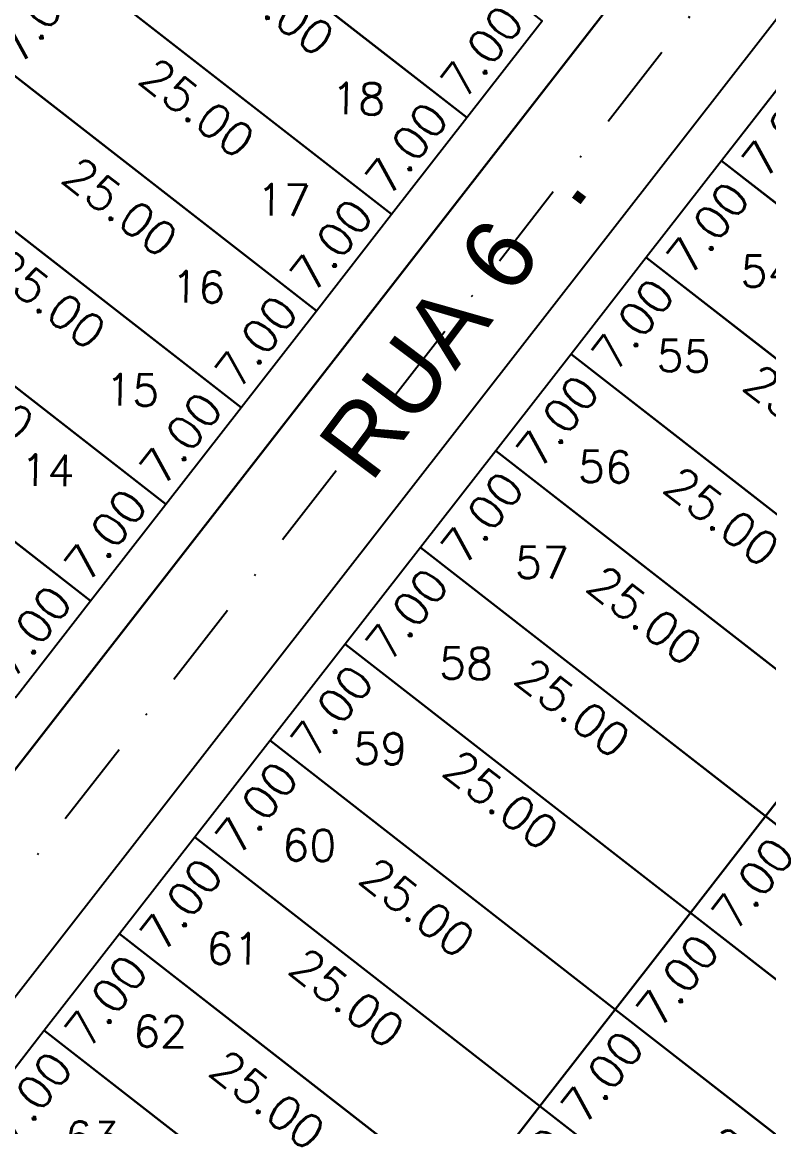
# Model space of a CAD drawing. Header units: millimetres. Extents: x -4430026 to 4783824, y 584 to 9593110.
# Drawn here: x 2716.1 to 2758.8, y 1023.1 to 1086.3 of the extents above; entities that cross this region are included whole.
import ezdxf
from ezdxf.enums import TextEntityAlignment as Align

# ---------------------------------------------------------------- set-up
doc = ezdxf.new("R2010")
doc.units = ezdxf.units.MM
doc.linetypes.add('CONTINUO', pattern=[0])
doc.linetypes.add('DASHDOT', pattern=[1, 0.5, -0.25, 0, -0.25])
for name, color, linetype in [('Calçada', 1, 'Continuous'), ('Cota', 8, 'Continuous'), ('EIXO DAS VIAS', 252, 'DASHDOT'), ('Lotes', 2, 'Continuous'), ('Nomes de Ruas', 3, 'Continuous'), ('Numero de lotes', 5, 'Continuous')]:
    doc.layers.add(name, color=color, linetype=linetype)
doc.styles.add('arcad1', font='romans.shx')
doc.styles.add('ARIAL', font='arial.ttf', dxfattribs={"height": 0.25})
doc.styles.add('ROMANS', font='romans.shx')
doc.dimstyles.new('BOLA100', dxfattribs={"dimscale": 0, "dimtxt": 1.9, "dimasz": 0.18, "dimexe": 0.18, "dimexo": 0.063, "dimgap": 0, "dimtad": 1, "dimzin": 4, "dimdsep": 46, "dimtxsty": 'ROMANS', "dimcen": 0.09, "dimse1": 1, "dimse2": 1, "dimsd1": 1, "dimsd2": 1, "dimclrt": 256, "dimaunit": 1, "dimadec": 4, "dimazin": 0, "dimtfac": 1.2, "dimtix": 1, "dimtmove": 2, "dimatfit": 3, "dimfxl": 1, "dimtvp": 2, "dimtolj": 1, "dimtzin": 4, "dimarcsym": 0})

# ---------------------------------------------------------------- blocks, each defined once
blk = doc.blocks.new('*D757')
at = {"layer": 'DEFPOINTS', "color": 0}
for p in [(2717.414, 1028.636), (2719.544, 1026.977), (2713.114, 1023.113)]:
    blk.add_point(p, dxfattribs=at)
at = {"layer": 'Cota', "insert": (2716.644, 1024.8), "char_height": 1.9, "attachment_point": 5, "rotation": 52.09358, "style": 'ROMANS'}
blk.add_mtext('\\A1;7.00', dxfattribs=at)
blk = doc.blocks.new('*D758')
at = {"layer": 'DEFPOINTS', "color": 0}
for p in [(2721.715, 1034.159), (2723.845, 1032.501), (2717.414, 1028.636)]:
    blk.add_point(p, dxfattribs=at)
at = {"layer": 'Cota', "insert": (2720.945, 1030.323), "char_height": 1.9, "attachment_point": 5, "rotation": 52.09358, "style": 'ROMANS'}
blk.add_mtext('\\A1;7.00', dxfattribs=at)
blk = doc.blocks.new('*D759')
at = {"layer": 'DEFPOINTS', "color": 0}
for p in [(2726.016, 1039.682), (2728.146, 1038.024), (2721.715, 1034.159)]:
    blk.add_point(p, dxfattribs=at)
at = {"layer": 'Cota', "insert": (2725.246, 1035.846), "char_height": 1.9, "attachment_point": 5, "rotation": 52.09358, "style": 'ROMANS'}
blk.add_mtext('\\A1;7.00', dxfattribs=at)
blk = doc.blocks.new('*D760')
at = {"layer": 'DEFPOINTS', "color": 0}
for p in [(2730.316, 1045.205), (2732.446, 1043.547), (2726.016, 1039.682)]:
    blk.add_point(p, dxfattribs=at)
at = {"layer": 'Cota', "insert": (2729.546, 1041.369), "char_height": 1.9, "attachment_point": 5, "rotation": 52.09358, "style": 'ROMANS'}
blk.add_mtext('\\A1;7.00', dxfattribs=at)
blk = doc.blocks.new('*D761')
at = {"layer": 'DEFPOINTS', "color": 0}
for p in [(2734.617, 1050.728), (2736.747, 1049.07), (2730.316, 1045.205)]:
    blk.add_point(p, dxfattribs=at)
at = {"layer": 'Cota', "insert": (2733.847, 1046.892), "char_height": 1.9, "attachment_point": 5, "rotation": 52.09358, "style": 'ROMANS'}
blk.add_mtext('\\A1;7.00', dxfattribs=at)
blk = doc.blocks.new('*D762')
at = {"layer": 'DEFPOINTS', "color": 0}
for p in [(2738.917, 1056.252), (2741.047, 1054.593), (2734.617, 1050.728)]:
    blk.add_point(p, dxfattribs=at)
at = {"layer": 'Cota', "insert": (2738.148, 1052.415), "char_height": 1.9, "attachment_point": 5, "rotation": 52.09358, "style": 'ROMANS'}
blk.add_mtext('\\A1;7.00', dxfattribs=at)
blk = doc.blocks.new('*D763')
at = {"layer": 'DEFPOINTS', "color": 0}
for p in [(2743.218, 1061.775), (2745.348, 1060.116), (2738.917, 1056.252)]:
    blk.add_point(p, dxfattribs=at)
at = {"layer": 'Cota', "insert": (2742.448, 1057.938), "char_height": 1.9, "attachment_point": 5, "rotation": 52.09358, "style": 'ROMANS'}
blk.add_mtext('\\A1;7.00', dxfattribs=at)
blk = doc.blocks.new('*D764')
at = {"layer": 'DEFPOINTS', "color": 0}
for p in [(2747.519, 1067.298), (2749.649, 1065.639), (2743.218, 1061.775)]:
    blk.add_point(p, dxfattribs=at)
at = {"layer": 'Cota', "insert": (2746.749, 1063.461), "char_height": 1.9, "attachment_point": 5, "rotation": 52.09358, "style": 'ROMANS'}
blk.add_mtext('\\A1;7.00', dxfattribs=at)
blk = doc.blocks.new('*D765')
at = {"layer": 'DEFPOINTS', "color": 0}
for p in [(2751.819, 1072.821), (2753.949, 1071.162), (2747.519, 1067.298)]:
    blk.add_point(p, dxfattribs=at)
at = {"layer": 'Cota', "insert": (2751.049, 1068.984), "char_height": 1.9, "attachment_point": 5, "rotation": 52.09358, "style": 'ROMANS'}
blk.add_mtext('\\A1;7.00', dxfattribs=at)
blk = doc.blocks.new('*D766')
at = {"layer": 'DEFPOINTS', "color": 0}
for p in [(2756.12, 1078.344), (2758.25, 1076.685), (2751.819, 1072.821)]:
    blk.add_point(p, dxfattribs=at)
at = {"layer": 'Cota', "insert": (2755.35, 1074.508), "char_height": 1.9, "attachment_point": 5, "rotation": 52.09358, "style": 'ROMANS'}
blk.add_mtext('\\A1;7.00', dxfattribs=at)
blk = doc.blocks.new('*D767')
at = {"layer": 'DEFPOINTS', "color": 0}
for p in [(2760.421, 1083.867), (2762.55, 1082.209), (2756.12, 1078.344)]:
    blk.add_point(p, dxfattribs=at)
at = {"layer": 'Cota', "insert": (2759.651, 1080.031), "char_height": 1.9, "attachment_point": 5, "rotation": 52.09358, "style": 'ROMANS'}
blk.add_mtext('\\A1;7.00', dxfattribs=at)
blk = doc.blocks.new('*D779')
at = {"layer": 'DEFPOINTS', "color": 0}
for p in [(2745.741, 1024.323), (2747.907, 1022.636), (2741.44, 1018.8)]:
    blk.add_point(p, dxfattribs=at)
at = {"layer": 'Cota', "insert": (2745.007, 1020.459), "char_height": 1.9, "attachment_point": 5, "rotation": 52.09358, "style": 'ROMANS'}
blk.add_mtext('\\A1;7.00', dxfattribs=at)
blk = doc.blocks.new('*D780')
at = {"layer": 'DEFPOINTS', "color": 0}
for p in [(2750.042, 1029.846), (2752.207, 1028.16), (2745.741, 1024.323)]:
    blk.add_point(p, dxfattribs=at)
at = {"layer": 'Cota', "insert": (2749.308, 1025.982), "char_height": 1.9, "attachment_point": 5, "rotation": 52.09358, "style": 'ROMANS'}
blk.add_mtext('\\A1;7.00', dxfattribs=at)
blk = doc.blocks.new('*D781')
at = {"layer": 'DEFPOINTS', "color": 0}
for p in [(2754.342, 1035.369), (2756.508, 1033.683), (2750.042, 1029.846)]:
    blk.add_point(p, dxfattribs=at)
at = {"layer": 'Cota', "insert": (2753.608, 1031.505), "char_height": 1.9, "attachment_point": 5, "rotation": 52.09358, "style": 'ROMANS'}
blk.add_mtext('\\A1;7.00', dxfattribs=at)
blk = doc.blocks.new('*D782')
at = {"layer": 'DEFPOINTS', "color": 0}
for p in [(2758.643, 1040.892), (2760.809, 1039.206), (2754.342, 1035.369)]:
    blk.add_point(p, dxfattribs=at)
at = {"layer": 'Cota', "insert": (2757.909, 1037.028), "char_height": 1.9, "attachment_point": 5, "rotation": 52.09358, "style": 'ROMANS'}
blk.add_mtext('\\A1;7.00', dxfattribs=at)
blk = doc.blocks.new('*D783')
at = {"layer": 'DEFPOINTS', "color": 0}
for p in [(2762.943, 1046.415), (2765.109, 1044.729), (2758.643, 1040.892)]:
    blk.add_point(p, dxfattribs=at)
at = {"layer": 'Cota', "insert": (2762.209, 1042.551), "char_height": 1.9, "attachment_point": 5, "rotation": 52.09358, "style": 'ROMANS'}
blk.add_mtext('\\A1;7.00', dxfattribs=at)
blk = doc.blocks.new('*D1068')
at = {"layer": 'DEFPOINTS', "color": 0}
for p in [(2717.536, 1090.644), (2719.966, 1088.752), (2713.235, 1085.121)]:
    blk.add_point(p, dxfattribs=at)
at = {"layer": 'Cota', "insert": (2717.066, 1086.574), "char_height": 1.9, "attachment_point": 5, "rotation": 52.09358, "style": 'ROMANS'}
blk.add_mtext('\\A1;7.00', dxfattribs=at)
blk = doc.blocks.new('*D1081')
at = {"layer": 'DEFPOINTS', "color": 0}
for p in [(2719.518, 1053.613), (2720.059, 1053.192), (2715.758, 1047.669)]:
    blk.add_point(p, dxfattribs=at)
at = {"layer": 'Cota', "insert": (2716.618, 1051.435), "char_height": 1.9, "attachment_point": 5, "rotation": 52.09358, "style": 'ROMANS'}
blk.add_mtext('\\A1;7.00', dxfattribs=at)
blk = doc.blocks.new('*D1082')
at = {"layer": 'DEFPOINTS', "color": 0}
for p in [(2723.819, 1059.136), (2724.36, 1058.715), (2720.059, 1053.192)]:
    blk.add_point(p, dxfattribs=at)
at = {"layer": 'Cota', "insert": (2720.919, 1056.959), "char_height": 1.9, "attachment_point": 5, "rotation": 52.09358, "style": 'ROMANS'}
blk.add_mtext('\\A1;7.00', dxfattribs=at)
blk = doc.blocks.new('*D1083')
at = {"layer": 'DEFPOINTS', "color": 0}
for p in [(2728.119, 1064.66), (2728.66, 1064.238), (2724.36, 1058.715)]:
    blk.add_point(p, dxfattribs=at)
at = {"layer": 'Cota', "insert": (2725.22, 1062.482), "char_height": 1.9, "attachment_point": 5, "rotation": 52.09358, "style": 'ROMANS'}
blk.add_mtext('\\A1;7.00', dxfattribs=at)
blk = doc.blocks.new('*D1084')
at = {"layer": 'DEFPOINTS', "color": 0}
for p in [(2732.42, 1070.183), (2732.961, 1069.761), (2728.66, 1064.238)]:
    blk.add_point(p, dxfattribs=at)
at = {"layer": 'Cota', "insert": (2729.52, 1068.005), "char_height": 1.9, "attachment_point": 5, "rotation": 52.09358, "style": 'ROMANS'}
blk.add_mtext('\\A1;7.00', dxfattribs=at)
blk = doc.blocks.new('*D1085')
at = {"layer": 'DEFPOINTS', "color": 0}
for p in [(2736.721, 1075.706), (2737.261, 1075.285), (2732.961, 1069.761)]:
    blk.add_point(p, dxfattribs=at)
at = {"layer": 'Cota', "insert": (2733.821, 1073.528), "char_height": 1.9, "attachment_point": 5, "rotation": 52.09358, "style": 'ROMANS'}
blk.add_mtext('\\A1;7.00', dxfattribs=at)
blk = doc.blocks.new('*D1086')
at = {"layer": 'DEFPOINTS', "color": 0}
for p in [(2741.021, 1081.229), (2741.562, 1080.808), (2737.261, 1075.285)]:
    blk.add_point(p, dxfattribs=at)
at = {"layer": 'Cota', "insert": (2738.121, 1079.051), "char_height": 1.9, "attachment_point": 5, "rotation": 52.09358, "style": 'ROMANS'}
blk.add_mtext('\\A1;7.00', dxfattribs=at)
blk = doc.blocks.new('*D1087')
at = {"layer": 'DEFPOINTS', "color": 0}
for p in [(2745.322, 1086.752), (2745.863, 1086.331), (2741.562, 1080.808)]:
    blk.add_point(p, dxfattribs=at)
at = {"layer": 'Cota', "insert": (2742.422, 1084.574), "char_height": 1.9, "attachment_point": 5, "rotation": 52.09358, "style": 'ROMANS'}
blk.add_mtext('\\A1;7.00', dxfattribs=at)
blk = doc.blocks.new('*D4859')
at = {"layer": 'DEFPOINTS', "color": 0}
for p in [(2726.137, 1101.69), (2745.863, 1086.331), (2743.98, 1083.912)]:
    blk.add_point(p, dxfattribs=at)
at = {"layer": 'Cota', "insert": (2734.701, 1092.342), "char_height": 1.9, "attachment_point": 5, "rotation": 322.09358, "style": 'ROMANS'}
blk.add_mtext('\\A1;25.00', dxfattribs=at)
blk = doc.blocks.new('*D4860')
at = {"layer": 'DEFPOINTS', "color": 0}
for p in [(2756.12, 1078.344), (2775.845, 1062.985), (2773.962, 1060.566)]:
    blk.add_point(p, dxfattribs=at)
at = {"layer": 'Cota', "insert": (2764.683, 1068.995), "char_height": 1.9, "attachment_point": 5, "rotation": 322.09358, "style": 'ROMANS'}
blk.add_mtext('\\A1;25.00', dxfattribs=at)
blk = doc.blocks.new('*D4869')
at = {"layer": 'DEFPOINTS', "color": 0}
for p in [(2721.837, 1096.167), (2741.562, 1080.808), (2739.976, 1078.77)]:
    blk.add_point(p, dxfattribs=at)
at = {"layer": 'Cota', "insert": (2730.697, 1087.2), "char_height": 1.9, "attachment_point": 5, "rotation": 322.09358, "style": 'ROMANS'}
blk.add_mtext('\\A1;25.00', dxfattribs=at)
blk = doc.blocks.new('*D4870')
at = {"layer": 'DEFPOINTS', "color": 0}
for p in [(2751.819, 1072.821), (2771.545, 1057.462), (2769.958, 1055.424)]:
    blk.add_point(p, dxfattribs=at)
at = {"layer": 'Cota', "insert": (2760.679, 1063.853), "char_height": 1.9, "attachment_point": 5, "rotation": 322.09358, "style": 'ROMANS'}
blk.add_mtext('\\A1;25.00', dxfattribs=at)
blk = doc.blocks.new('*D4879')
at = {"layer": 'DEFPOINTS', "color": 0}
for p in [(2717.536, 1090.644), (2737.261, 1075.285), (2735.429, 1072.931)]:
    blk.add_point(p, dxfattribs=at)
at = {"layer": 'Cota', "insert": (2726.15, 1081.361), "char_height": 1.9, "attachment_point": 5, "rotation": 322.09358, "style": 'ROMANS'}
blk.add_mtext('\\A1;25.00', dxfattribs=at)
blk = doc.blocks.new('*D4880')
at = {"layer": 'DEFPOINTS', "color": 0}
for p in [(2747.519, 1067.298), (2767.244, 1051.938), (2765.412, 1049.585)]:
    blk.add_point(p, dxfattribs=at)
at = {"layer": 'Cota', "insert": (2756.133, 1058.014), "char_height": 1.9, "attachment_point": 5, "rotation": 322.09358, "style": 'ROMANS'}
blk.add_mtext('\\A1;25.00', dxfattribs=at)
blk = doc.blocks.new('*D4889')
at = {"layer": 'DEFPOINTS', "color": 0}
for p in [(2713.235, 1085.121), (2732.961, 1069.761), (2731.029, 1067.28)]:
    blk.add_point(p, dxfattribs=at)
at = {"layer": 'Cota', "insert": (2721.75, 1075.71), "char_height": 1.9, "attachment_point": 5, "rotation": 322.09358, "style": 'ROMANS'}
blk.add_mtext('\\A1;25.00', dxfattribs=at)
blk = doc.blocks.new('*D4890')
at = {"layer": 'DEFPOINTS', "color": 0}
for p in [(2743.218, 1061.775), (2762.943, 1046.415), (2761.012, 1043.934)]:
    blk.add_point(p, dxfattribs=at)
at = {"layer": 'Cota', "insert": (2751.733, 1052.363), "char_height": 1.9, "attachment_point": 5, "rotation": 322.09358, "style": 'ROMANS'}
blk.add_mtext('\\A1;25.00', dxfattribs=at)
blk = doc.blocks.new('*D4899')
at = {"layer": 'DEFPOINTS', "color": 0}
for p in [(2708.935, 1079.598), (2728.66, 1064.238), (2726.922, 1062.006)]:
    blk.add_point(p, dxfattribs=at)
at = {"layer": 'Cota', "insert": (2717.643, 1070.436), "char_height": 1.9, "attachment_point": 5, "rotation": 322.09358, "style": 'ROMANS'}
blk.add_mtext('\\A1;25.00', dxfattribs=at)
blk = doc.blocks.new('*D4900')
at = {"layer": 'DEFPOINTS', "color": 0}
for p in [(2738.917, 1056.252), (2758.643, 1040.892), (2756.905, 1038.66)]:
    blk.add_point(p, dxfattribs=at)
at = {"layer": 'Cota', "insert": (2747.626, 1047.089), "char_height": 1.9, "attachment_point": 5, "rotation": 322.09358, "style": 'ROMANS'}
blk.add_mtext('\\A1;25.00', dxfattribs=at)
blk = doc.blocks.new('*D4901')
at = {"layer": 'DEFPOINTS', "color": 0}
for p in [(2758.643, 1040.892), (2778.368, 1025.533), (2776.63, 1023.301)]:
    blk.add_point(p, dxfattribs=at)
at = {"layer": 'Cota', "insert": (2767.351, 1031.73), "char_height": 1.9, "attachment_point": 5, "rotation": 322.09358, "style": 'ROMANS'}
blk.add_mtext('\\A1;25.00', dxfattribs=at)
blk = doc.blocks.new('*D4909')
at = {"layer": 'DEFPOINTS', "color": 0}
for p in [(2704.634, 1074.075), (2724.36, 1058.715), (2722.816, 1056.732)]:
    blk.add_point(p, dxfattribs=at)
at = {"layer": 'Cota', "insert": (2713.536, 1065.161), "char_height": 1.9, "attachment_point": 5, "rotation": 322.09358, "style": 'ROMANS'}
blk.add_mtext('\\A1;25.00', dxfattribs=at)
blk = doc.blocks.new('*D4910')
at = {"layer": 'DEFPOINTS', "color": 0}
for p in [(2734.617, 1050.728), (2754.342, 1035.369), (2752.798, 1033.386)]:
    blk.add_point(p, dxfattribs=at)
at = {"layer": 'Cota', "insert": (2743.519, 1041.815), "char_height": 1.9, "attachment_point": 5, "rotation": 322.09358, "style": 'ROMANS'}
blk.add_mtext('\\A1;25.00', dxfattribs=at)
blk = doc.blocks.new('*D4911')
at = {"layer": 'DEFPOINTS', "color": 0}
for p in [(2754.342, 1035.369), (2774.068, 1020.01), (2772.523, 1018.027)]:
    blk.add_point(p, dxfattribs=at)
at = {"layer": 'Cota', "insert": (2763.244, 1026.456), "char_height": 1.9, "attachment_point": 5, "rotation": 322.09358, "style": 'ROMANS'}
blk.add_mtext('\\A1;25.00', dxfattribs=at)
blk = doc.blocks.new('*D4921')
at = {"layer": 'DEFPOINTS', "color": 0}
for p in [(2700.334, 1068.552), (2720.059, 1053.192), (2718.026, 1050.581)]:
    blk.add_point(p, dxfattribs=at)
at = {"layer": 'Cota', "insert": (2708.747, 1059.01), "char_height": 1.9, "attachment_point": 5, "rotation": 322.09358, "style": 'ROMANS'}
blk.add_mtext('\\A1;25.00', dxfattribs=at)
blk = doc.blocks.new('*D4922')
at = {"layer": 'DEFPOINTS', "color": 0}
for p in [(2730.316, 1045.205), (2750.042, 1029.846), (2748.009, 1027.235)]:
    blk.add_point(p, dxfattribs=at)
at = {"layer": 'Cota', "insert": (2738.73, 1035.664), "char_height": 1.9, "attachment_point": 5, "rotation": 322.09358, "style": 'ROMANS'}
blk.add_mtext('\\A1;25.00', dxfattribs=at)
blk = doc.blocks.new('*D4923')
at = {"layer": 'DEFPOINTS', "color": 0}
for p in [(2750.042, 1029.846), (2769.767, 1014.487), (2767.734, 1011.876)]:
    blk.add_point(p, dxfattribs=at)
at = {"layer": 'Cota', "insert": (2758.455, 1020.305), "char_height": 1.9, "attachment_point": 5, "rotation": 322.09358, "style": 'ROMANS'}
blk.add_mtext('\\A1;25.00', dxfattribs=at)
blk = doc.blocks.new('*D4931')
at = {"layer": 'DEFPOINTS', "color": 0}
for p in [(2726.016, 1039.682), (2745.741, 1024.323), (2743.992, 1022.077)]:
    blk.add_point(p, dxfattribs=at)
at = {"layer": 'Cota', "insert": (2734.713, 1030.506), "char_height": 1.9, "attachment_point": 5, "rotation": 322.09358, "style": 'ROMANS'}
blk.add_mtext('\\A1;25.00', dxfattribs=at)
blk = doc.blocks.new('*D4932')
at = {"layer": 'DEFPOINTS', "color": 0}
for p in [(2745.741, 1024.323), (2765.466, 1008.964), (2763.717, 1006.717)]:
    blk.add_point(p, dxfattribs=at)
at = {"layer": 'Cota', "insert": (2754.438, 1015.147), "char_height": 1.9, "attachment_point": 5, "rotation": 322.09358, "style": 'ROMANS'}
blk.add_mtext('\\A1;25.00', dxfattribs=at)
blk = doc.blocks.new('*D4942')
at = {"layer": 'DEFPOINTS', "color": 0}
for p in [(2721.715, 1034.159), (2741.44, 1018.8), (2739.451, 1016.245)]:
    blk.add_point(p, dxfattribs=at)
at = {"layer": 'Cota', "insert": (2730.172, 1024.675), "char_height": 1.9, "attachment_point": 5, "rotation": 322.09358, "style": 'ROMANS'}
blk.add_mtext('\\A1;25.00', dxfattribs=at)
blk = doc.blocks.new('*D4950')
at = {"layer": 'DEFPOINTS', "color": 0}
for p in [(2717.414, 1028.636), (2737.14, 1013.277), (2735.26, 1010.863)]:
    blk.add_point(p, dxfattribs=at)
at = {"layer": 'Cota', "insert": (2725.981, 1019.292), "char_height": 1.9, "attachment_point": 5, "rotation": 322.09358, "style": 'ROMANS'}
blk.add_mtext('\\A1;25.00', dxfattribs=at)

msp = doc.modelspace()

# ---------------------------------------------------------------- linework, layer by layer
at = {"layer": 'Calçada', "lineweight": -3}
for p, q in [((2671.96, 987.351), (2824.325, 1183.027)), ((2671.96, 987.351), (2824.325, 1183.027)), ((2830.637, 1178.112), (2678.272, 982.437)), ((2830.637, 1178.112), (2678.272, 982.437)), ((2830.637, 1178.112), (2678.272, 982.437)), ((2830.637, 1178.112), (2678.272, 982.437))]:
    msp.add_line(p, q, dxfattribs=at)
msp.add_lwpolyline([(2824.325, 1183.027, 0.414214), (2823.277, 1191.448), (2789.349, 1217.866, 0.414214), (2780.929, 1216.818), (2634.534, 1028.809, 0.289261), (2633.905, 1022.434, 0.111583), (2663.54, 986.304, 0.414214), (2671.96, 987.351)], format="xyb", close=True, dxfattribs=at)
msp.add_lwpolyline([(2824.325, 1183.027, 0.414214), (2823.277, 1191.448), (2789.349, 1217.866, 0.414214), (2780.929, 1216.818), (2634.534, 1028.809, 0.289261), (2633.905, 1022.434, 0.111583), (2663.54, 986.304, 0.414214), (2671.96, 987.351)], format="xyb", close=True, dxfattribs=at)
at = {"layer": 'EIXO DAS VIAS', "ltscale": 10}
msp.add_line((2668.972, 977.004, 103.708), (2833.625, 1188.46, 103.708), dxfattribs=at)
at = {"layer": 'Lotes', "lineweight": -3}
for p, q in [((2854.485, 1163.979), (2701.506, 967.514)), ((2741.562, 1080.808), (2702.111, 1111.526)), ((2737.261, 1075.285), (2697.811, 1106.003)), ((2732.961, 1069.761), (2693.51, 1100.48)), ((2728.66, 1064.238), (2689.209, 1094.957)), ((2724.36, 1058.715), (2684.909, 1089.434)), ((2720.059, 1053.192), (2680.608, 1083.911)), ((2795.571, 1047.625), (2756.12, 1078.344)), ((2791.27, 1042.102), (2751.819, 1072.821)), ((2786.969, 1036.579), (2747.519, 1067.298)), ((2782.669, 1031.056), (2743.218, 1061.775)), ((2778.368, 1025.533), (2738.917, 1056.252)), ((2774.068, 1020.01), (2734.617, 1050.728)), ((2769.767, 1014.487), (2730.316, 1045.205)), ((2765.466, 1008.964), (2726.016, 1039.682)), ((2761.166, 1003.44), (2721.715, 1034.159)), ((2756.865, 997.917), (2717.414, 1028.636))]:
    msp.add_line(p, q, dxfattribs=at)
at = {"layer": 'Lotes', "linetype": 'CONTINUO', "lineweight": -3}
for p, q in [((2741.562, 1080.808), (2721.837, 1096.167)), ((2721.837, 1096.167), (2741.562, 1080.808)), ((2737.261, 1075.285), (2717.536, 1090.644)), ((2717.536, 1090.644), (2737.261, 1075.285)), ((2741.562, 1080.808), (2745.863, 1086.331)), ((2732.961, 1069.761), (2713.235, 1085.121)), ((2713.235, 1085.121), (2732.961, 1069.761)), ((2760.421, 1083.867), (2756.12, 1078.344)), ((2737.261, 1075.285), (2741.562, 1080.808)), ((2728.66, 1064.238), (2708.935, 1079.598)), ((2708.935, 1079.598), (2728.66, 1064.238)), ((2756.12, 1078.344), (2751.819, 1072.821)), ((2775.845, 1062.985), (2756.12, 1078.344)), ((2756.12, 1078.344), (2775.845, 1062.985)), ((2732.961, 1069.761), (2737.261, 1075.285)), ((2724.36, 1058.715), (2704.634, 1074.075)), ((2704.634, 1074.075), (2724.36, 1058.715)), ((2751.819, 1072.821), (2747.519, 1067.298)), ((2771.545, 1057.462), (2751.819, 1072.821)), ((2751.819, 1072.821), (2771.545, 1057.462)), ((2728.66, 1064.238), (2732.961, 1069.761)), ((2720.059, 1053.192), (2700.334, 1068.552)), ((2700.334, 1068.552), (2720.059, 1053.192)), ((2747.519, 1067.298), (2743.218, 1061.775)), ((2767.244, 1051.938), (2747.519, 1067.298)), ((2747.519, 1067.298), (2767.244, 1051.938)), ((2724.36, 1058.715), (2728.66, 1064.238)), ((2743.218, 1061.775), (2738.917, 1056.252)), ((2762.943, 1046.415), (2743.218, 1061.775)), ((2743.218, 1061.775), (2762.943, 1046.415)), ((2720.059, 1053.192), (2724.36, 1058.715)), ((2738.917, 1056.252), (2734.617, 1050.728)), ((2758.643, 1040.892), (2738.917, 1056.252)), ((2738.917, 1056.252), (2758.643, 1040.892)), ((2715.758, 1047.669), (2720.059, 1053.192)), ((2734.617, 1050.728), (2730.316, 1045.205)), ((2754.342, 1035.369), (2734.617, 1050.728)), ((2734.617, 1050.728), (2754.342, 1035.369)), ((2758.643, 1040.892), (2762.943, 1046.415)), ((2762.943, 1046.415), (2758.643, 1040.892)), ((2730.316, 1045.205), (2726.016, 1039.682)), ((2750.042, 1029.846), (2730.316, 1045.205)), ((2730.316, 1045.205), (2750.042, 1029.846)), ((2754.342, 1035.369), (2758.643, 1040.892)), ((2758.643, 1040.892), (2754.342, 1035.369)), ((2758.643, 1040.892), (2778.368, 1025.533)), ((2778.368, 1025.533), (2758.643, 1040.892)), ((2726.016, 1039.682), (2721.715, 1034.159)), ((2745.741, 1024.323), (2726.016, 1039.682)), ((2726.016, 1039.682), (2745.741, 1024.323)), ((2750.042, 1029.846), (2754.342, 1035.369)), ((2754.342, 1035.369), (2750.042, 1029.846)), ((2754.342, 1035.369), (2774.068, 1020.01)), ((2774.068, 1020.01), (2754.342, 1035.369)), ((2721.715, 1034.159), (2717.414, 1028.636)), ((2741.44, 1018.8), (2721.715, 1034.159)), ((2721.715, 1034.159), (2741.44, 1018.8)), ((2745.741, 1024.323), (2750.042, 1029.846)), ((2750.042, 1029.846), (2745.741, 1024.323)), ((2750.042, 1029.846), (2769.767, 1014.487)), ((2769.767, 1014.487), (2750.042, 1029.846)), ((2717.414, 1028.636), (2713.114, 1023.113)), ((2737.14, 1013.277), (2717.414, 1028.636)), ((2717.414, 1028.636), (2737.14, 1013.277)), ((2741.44, 1018.8), (2745.741, 1024.323)), ((2745.741, 1024.323), (2741.44, 1018.8)), ((2745.741, 1024.323), (2765.466, 1008.964)), ((2765.466, 1008.964), (2745.741, 1024.323))]:
    msp.add_line(p, q, dxfattribs=at)
at = {"layer": 'Lotes'}
for points in [[(2726.137, 1101.69), (2721.837, 1096.167), (2741.562, 1080.808), (2745.863, 1086.331)], [(2721.837, 1096.167), (2717.536, 1090.644), (2737.261, 1075.285), (2741.562, 1080.808)], [(2717.536, 1090.644), (2713.235, 1085.121), (2732.961, 1069.761), (2737.261, 1075.285)], [(2713.235, 1085.121), (2708.935, 1079.598), (2728.66, 1064.238), (2732.961, 1069.761)], [(2760.421, 1083.867), (2756.12, 1078.344), (2775.845, 1062.985), (2780.146, 1068.508)], [(2708.935, 1079.598), (2704.634, 1074.075), (2724.36, 1058.715), (2728.66, 1064.238)], [(2756.12, 1078.344), (2751.819, 1072.821), (2771.545, 1057.462), (2775.845, 1062.985)], [(2704.634, 1074.075), (2700.334, 1068.552), (2720.059, 1053.192), (2724.36, 1058.715)], [(2751.819, 1072.821), (2747.519, 1067.298), (2767.244, 1051.938), (2771.545, 1057.462)], [(2700.334, 1068.552), (2696.033, 1063.028), (2715.758, 1047.669), (2720.059, 1053.192)], [(2747.519, 1067.298), (2743.218, 1061.775), (2762.943, 1046.415), (2767.244, 1051.938)], [(2743.218, 1061.775), (2738.917, 1056.252), (2758.643, 1040.892), (2762.943, 1046.415)], [(2738.917, 1056.252), (2734.617, 1050.728), (2754.342, 1035.369), (2758.643, 1040.892)], [(2734.617, 1050.728), (2730.316, 1045.205), (2750.042, 1029.846), (2754.342, 1035.369)], [(2762.943, 1046.415), (2758.643, 1040.892), (2778.368, 1025.533), (2782.669, 1031.056)], [(2730.316, 1045.205), (2726.016, 1039.682), (2745.741, 1024.323), (2750.042, 1029.846)], [(2758.643, 1040.892), (2754.342, 1035.369), (2774.068, 1020.01), (2778.368, 1025.533)], [(2726.016, 1039.682), (2721.715, 1034.159), (2741.44, 1018.8), (2745.741, 1024.323)], [(2754.342, 1035.369), (2750.042, 1029.846), (2769.767, 1014.487), (2774.068, 1020.01)], [(2721.715, 1034.159), (2717.414, 1028.636), (2737.14, 1013.277), (2741.44, 1018.8)], [(2750.042, 1029.846), (2745.741, 1024.323), (2765.466, 1008.964), (2769.767, 1014.487)], [(2717.414, 1028.636), (2713.114, 1023.113), (2732.839, 1007.754), (2737.14, 1013.277)], [(2745.741, 1024.323), (2741.44, 1018.8), (2761.166, 1003.44), (2765.466, 1008.964)]]:
    msp.add_lwpolyline(points, close=True, dxfattribs=at)

# ---------------------------------------------------------------- texts
at = {"layer": 'Nomes de Ruas', "extrusion": (-0.066244, -0.055846, 0.996239), "style": 'ARIAL'}
msp.add_text('RUA 6  .', height=4, rotation=102.96746, dxfattribs=at).set_placement((948.897, 2774.882, -235.229), align=Align.MIDDLE_CENTER)
at = {"layer": 'Numero de lotes', "style": 'arcad1'}
for s, p in [('18', (2735.357, 1081.889, 103.708)), ('17', (2731.082, 1076.099, 103.708)), ('54', (2758.753, 1072.017, 103.708)), ('16', (2726.212, 1071.134, 103.708)), ('55', (2753.961, 1067.197, 103.708)), ('15', (2722.446, 1065.25, 103.708)), ('14', (2717.597, 1060.66, 103.708)), ('56', (2749.465, 1060.859, 103.708)), ('57', (2745.862, 1055.379, 103.708)), ('58', (2741.523, 1049.621, 103.708)), ('59', (2736.616, 1044.749, 103.708)), ('60', (2732.561, 1039.23, 103.708)), ('61', (2728.219, 1033.326, 103.708)), ('62', (2724.045, 1028.587, 103.708)), ('63', (2720.139, 1022.529, 103.708))]:
    msp.add_text(s, height=1.8, rotation=358.97539, dxfattribs=at).set_placement(p, align=Align.MIDDLE_CENTER)

# ---------------------------------------------------------------- dimensions: what is measured, and where the dimension line sits
at = {"layer": 'Cota'}
for base, p1, p2, angle, picture, middle in [((2743.98, 1083.912), (2726.137, 1101.69), (2745.863, 1086.331), 142.09358, '*D4859', (2734.701, 1092.342)), ((2739.976, 1078.77), (2721.837, 1096.167), (2741.562, 1080.808), 142.09358, '*D4869', (2730.697, 1087.2)), ((2719.966, 1088.752), (2713.235, 1085.121), (2717.536, 1090.644), 232.09358, '*D1068', (2717.066, 1086.574)), ((2735.429, 1072.931), (2717.536, 1090.644), (2737.261, 1075.285), 142.09358, '*D4879', (2726.15, 1081.361)), ((2745.322, 1086.752), (2741.562, 1080.808), (2745.863, 1086.331), 232.09358, '*D1087', (2742.422, 1084.574)), ((2731.029, 1067.28), (2713.235, 1085.121), (2732.961, 1069.761), 142.09358, '*D4889', (2721.75, 1075.71)), ((2762.55, 1082.209), (2756.12, 1078.344), (2760.421, 1083.867), 232.09358, '*D767', (2759.651, 1080.031)), ((2741.021, 1081.229), (2737.261, 1075.285), (2741.562, 1080.808), 232.09358, '*D1086', (2738.121, 1079.051)), ((2726.922, 1062.006), (2708.935, 1079.598), (2728.66, 1064.238), 142.09358, '*D4899', (2717.643, 1070.436)), ((2758.25, 1076.685), (2751.819, 1072.821), (2756.12, 1078.344), 232.09358, '*D766', (2755.35, 1074.508)), ((2773.962, 1060.566), (2756.12, 1078.344), (2775.845, 1062.985), 142.09358, '*D4860', (2764.683, 1068.995)), ((2736.721, 1075.706), (2732.961, 1069.761), (2737.261, 1075.285), 232.09358, '*D1085', (2733.821, 1073.528)), ((2722.816, 1056.732), (2704.634, 1074.075), (2724.36, 1058.715), 142.09358, '*D4909', (2713.536, 1065.161)), ((2753.949, 1071.162), (2747.519, 1067.298), (2751.819, 1072.821), 232.09358, '*D765', (2751.049, 1068.984)), ((2769.958, 1055.424), (2751.819, 1072.821), (2771.545, 1057.462), 142.09358, '*D4870', (2760.679, 1063.853)), ((2732.42, 1070.183), (2728.66, 1064.238), (2732.961, 1069.761), 232.09358, '*D1084', (2729.52, 1068.005)), ((2718.026, 1050.581), (2700.334, 1068.552), (2720.059, 1053.192), 142.09358, '*D4921', (2708.747, 1059.01)), ((2749.649, 1065.639), (2743.218, 1061.775), (2747.519, 1067.298), 232.09358, '*D764', (2746.749, 1063.461)), ((2765.412, 1049.585), (2747.519, 1067.298), (2767.244, 1051.938), 142.09358, '*D4880', (2756.133, 1058.014)), ((2728.119, 1064.66), (2724.36, 1058.715), (2728.66, 1064.238), 232.09358, '*D1083', (2725.22, 1062.482)), ((2745.348, 1060.116), (2738.917, 1056.252), (2743.218, 1061.775), 232.09358, '*D763', (2742.448, 1057.938)), ((2761.012, 1043.934), (2743.218, 1061.775), (2762.943, 1046.415), 142.09358, '*D4890', (2751.733, 1052.363)), ((2723.819, 1059.136), (2720.059, 1053.192), (2724.36, 1058.715), 232.09358, '*D1082', (2720.919, 1056.959)), ((2741.047, 1054.593), (2734.617, 1050.728), (2738.917, 1056.252), 232.09358, '*D762', (2738.148, 1052.415)), ((2756.905, 1038.66), (2738.917, 1056.252), (2758.643, 1040.892), 142.09358, '*D4900', (2747.626, 1047.089)), ((2719.518, 1053.613), (2715.758, 1047.669), (2720.059, 1053.192), 232.09358, '*D1081', (2716.618, 1051.435)), ((2736.747, 1049.07), (2730.316, 1045.205), (2734.617, 1050.728), 232.09358, '*D761', (2733.847, 1046.892)), ((2752.798, 1033.386), (2734.617, 1050.728), (2754.342, 1035.369), 142.09358, '*D4910', (2743.519, 1041.815)), ((2765.109, 1044.729), (2758.643, 1040.892), (2762.943, 1046.415), 232.09358, '*D783', (2762.209, 1042.551)), ((2732.446, 1043.547), (2726.016, 1039.682), (2730.316, 1045.205), 232.09358, '*D760', (2729.546, 1041.369)), ((2748.009, 1027.235), (2730.316, 1045.205), (2750.042, 1029.846), 142.09358, '*D4922', (2738.73, 1035.664)), ((2760.809, 1039.206), (2754.342, 1035.369), (2758.643, 1040.892), 232.09358, '*D782', (2757.909, 1037.028)), ((2776.63, 1023.301), (2758.643, 1040.892), (2778.368, 1025.533), 142.09358, '*D4901', (2767.351, 1031.73)), ((2728.146, 1038.024), (2721.715, 1034.159), (2726.016, 1039.682), 232.09358, '*D759', (2725.246, 1035.846)), ((2743.992, 1022.077), (2726.016, 1039.682), (2745.741, 1024.323), 142.09358, '*D4931', (2734.713, 1030.506)), ((2756.508, 1033.683), (2750.042, 1029.846), (2754.342, 1035.369), 232.09358, '*D781', (2753.608, 1031.505)), ((2772.523, 1018.027), (2754.342, 1035.369), (2774.068, 1020.01), 142.09358, '*D4911', (2763.244, 1026.456)), ((2723.845, 1032.501), (2717.414, 1028.636), (2721.715, 1034.159), 232.09358, '*D758', (2720.945, 1030.323)), ((2739.451, 1016.245), (2721.715, 1034.159), (2741.44, 1018.8), 142.09358, '*D4942', (2730.172, 1024.675)), ((2752.207, 1028.16), (2745.741, 1024.323), (2750.042, 1029.846), 232.09358, '*D780', (2749.308, 1025.982)), ((2767.734, 1011.876), (2750.042, 1029.846), (2769.767, 1014.487), 142.09358, '*D4923', (2758.455, 1020.305)), ((2719.544, 1026.977), (2713.114, 1023.113), (2717.414, 1028.636), 232.09358, '*D757', (2716.644, 1024.8)), ((2735.26, 1010.863), (2717.414, 1028.636), (2737.14, 1013.277), 142.09358, '*D4950', (2725.981, 1019.292)), ((2747.907, 1022.636), (2741.44, 1018.8), (2745.741, 1024.323), 232.09358, '*D779', (2745.007, 1020.459)), ((2763.717, 1006.717), (2745.741, 1024.323), (2765.466, 1008.964), 142.09358, '*D4932', (2754.438, 1015.147))]:
    dim = msp.add_linear_dim(base=base, p1=p1, p2=p2, angle=angle, dimstyle='BOLA100', override={"dimscale": 1}, dxfattribs=at)
    dim.commit()
    dim.dimension.update_dxf_attribs({"geometry": picture, "text_midpoint": middle})

doc.saveas('drawing.dxf')
